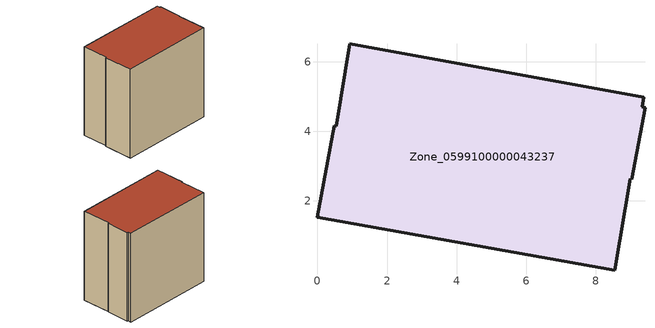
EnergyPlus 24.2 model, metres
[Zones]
Zone_0599100000043237
 floor ground (C_G): 8.54,0 0,1.53 0.48,4.16 0.53,4.15 0.93,6.52 9.38,4.98 9.33,4.7 9.41,4.68 9.04,2.62 8.98,2.63 z0
 wall outside (C_F): 0,1.53 8.54,0 8.98,2.63 9.04,2.62 9.41,4.68 9.33,4.7 9.38,4.98 0.93,6.52 0.53,4.15 0.48,4.16 0,1.53 z0:8.33
 roof outside (C_R): 9.38,4.98 0.93,6.52 0.53,4.15 0.48,4.16 0,1.53 8.54,0 8.98,2.63 9.04,2.62 9.41,4.68 9.33,4.7 z8.33
[BUILDING]
Pand.0599100000043237: North Axis=0; Terrain=City; Loads Convergence Tolerance Value=0.04; Temperature Convergence Tolerance Value=0.4; Solar Distribution=FullExterior; Maximum Number of Warmup Days=25; Minimum Number of Warmup Days=1
[Site:Location]
Rotterdam.The.Hague.AP_ZH_NLD Design_Conditions: Latitude=51.96; Longitude=4.45; Time Zone=1; Elevation=-4.5
[SITE:GROUNDTEMPERATURE:BUILDINGSURFACE]
18, 18, 18, 18, 18, 18, 18, 18, 18, 18, 18, 18
[MATERIAL] Thermal Absorptance=0.9; Solar Absorptance=0.7; Visible Absorptance=0.7
Name | Roughness | Thickness | Conductivity | Density | Specific Heat
G.TI.1975-1991 | MediumSmooth | 0.15 | 0.288461 | 540 | 1210
F.TI.1975-1991 | Rough | 0.3 | 0.230769 | 1920 | 840
R.TI.1975-1991 | MediumRough | 0.2 | 0.153846 | 1500 | 1000
[CONSTRUCTION]
C_G: G.TI.1975-1991
C_F: F.TI.1975-1991
C_R: R.TI.1975-1991
[ZONE]
Zone_0599100000043237: Type=1; Multiplier=1; Ceiling Height=Autocalculate; Volume=Autocalculate; Floor Area=autocalculate; Part of Total Floor Area=Yes
[ZONEINFILTRATION:DESIGNFLOWRATE]
Infil_Zone_0599100000043237: Zone or ZoneList or Space or SpaceList=Zone_0599100000043237; Schedule=AlwaysOn; Design Flow Rate Calculation Method=Flow/Area; Flow Rate per Floor Area=0.003; Constant Term Coefficient=1; Temperature Term Coefficient=0; Velocity Term Coefficient=0; Velocity Squared Term Coefficient=0
[HVACTEMPLATE:ZONE:IDEALLOADSAIRSYSTEM]
Zone_0599100000043237: Maximum Heating Supply Air Temperature=50; Minimum Cooling Supply Air Temperature=13; Maximum Heating Supply Air Humidity Ratio=0.0156; Minimum Cooling Supply Air Humidity Ratio=0.0077; Heating Limit=NoLimit; Cooling Limit=NoLimit; Dehumidification Control Type=ConstantSensibleHeatRatio; Cooling Sensible Heat Ratio=0.7; Dehumidification Setpoint=60; Humidification Control Type=None; Humidification Setpoint=30; Outdoor Air Method=None; Outdoor Air Flow Rate per Person=0.00944; Outdoor Air Flow Rate per Zone Floor Area=0; Outdoor Air Flow Rate per Zone=0; Demand Controlled Ventilation Type=None; Outdoor Air Economizer Type=NoEconomizer; Heat Recovery Type=None; Sensible Heat Recovery Effectiveness=0.7; Latent Heat Recovery Effectiveness=0.65
[ZONECONTROL:THERMOSTAT]
ThermostatControl_Zone_0599100000043237: Zone or ZoneList=Zone_0599100000043237; Control Type Schedule=DualSetpointControlType; Control 1=Thermostat_Zone_0599100000043237; Temperature Difference Between Cutout And Setpoint=0
[THERMOSTATSETPOINT:DUALSETPOINT]
Thermostat_Zone_0599100000043237: Heating Setpoint Temperature Schedule=HeatingSetpoint_Zone_0599100000043237; Cooling Setpoint Temperature Schedule=CoolingSetpoint_Zone_0599100000043237
[SCHEDULE:COMPACT]
HeatingSetpoint_Zone_0599100000043237: Through: 12/31, For: AllDays, Until: 24:00, 21
CoolingSetpoint_Zone_0599100000043237: Through: 12/31, For: AllDays, Until: 24:00, 24
DualSetpointControlType: Through: 12/31, For: AllDays, Until: 24:00, 4
AlwaysOn: Through: 12/31, For: AllDays, Until: 24:00, 1
